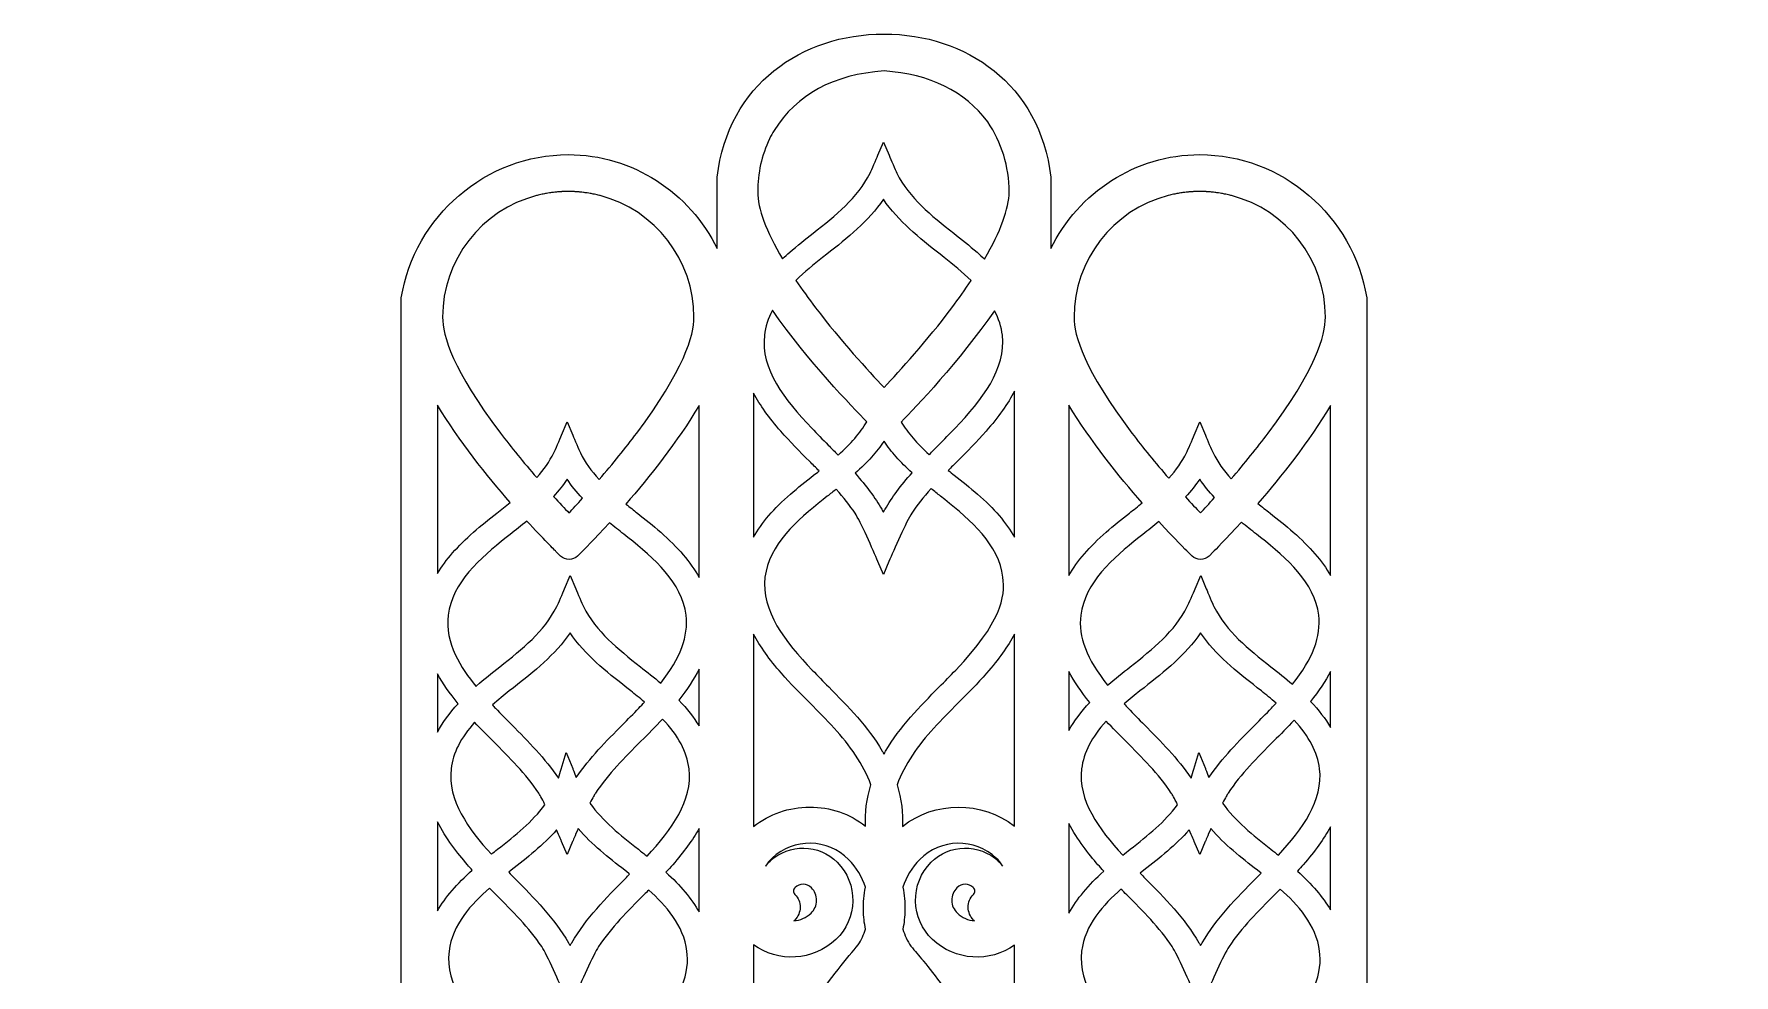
# Model space of a CAD drawing. Header units: millimetres. Extents: x 29 to 930, y -151 to 678.
# Drawn here: x 628.7 to 910.2, y 512.1 to 667.9 of the extents above; entities that cross this region are included whole.
import ezdxf

# ---------------------------------------------------------------- set-up
doc = ezdxf.new("R2010")
doc.units = ezdxf.units.MM
doc.header["$MEASUREMENT"] = 0
doc.layers.add('Layer 4', color=7, linetype='Continuous')

msp = doc.modelspace()

# ---------------------------------------------------------------- linework, layer by layer
at = {"layer": 'Layer 4', "lineweight": 0}
for points, knots in [([(901.58, 479.29), (894.51, 486.36), (883.25, 489.22), (868.09, 487.81), (861.25, 487.18), (855.02, 485.76), (849.38, 483.82), (849.38, 483.82), (849.38, 624.19), (849.38, 624.19), (847.17, 637.8), (835.28, 647.91), (821.72, 647.91), (811.05, 647.91), (801.65, 641.65), (797.05, 632.34), (797.05, 632.34), (797.05, 644.17), (797.05, 644.17), (795.25, 659.61), (783, 667.85), (769.47, 667.88), (769.47, 667.88), (769.47, 667.88), (769.47, 667.88), (769.46, 667.88), (769.44, 667.88), (769.43, 667.88), (769.42, 667.88), (769.4, 667.88), (769.39, 667.88), (769.39, 667.88), (769.39, 667.88), (769.39, 667.88), (755.86, 667.85), (743.61, 659.61), (741.81, 644.17), (741.81, 644.17), (741.81, 632.34), (741.81, 632.34), (737.21, 641.65), (727.81, 647.91), (717.14, 647.91), (703.58, 647.91), (691.69, 637.8), (689.48, 624.19), (689.48, 624.19), (689.48, 483.82), (689.48, 483.82), (683.84, 485.76), (677.61, 487.18), (670.77, 487.81), (655.61, 489.22), (644.34, 486.36), (637.28, 479.29), (628.66, 470.66), (629.64, 459.05), (629.68, 458.56), (629.68, 458.56), (629.81, 457.2), (629.81, 457.2), (629.81, 457.2), (631.17, 457.2), (631.17, 457.2), (631.44, 457.2), (631.75, 457.24), (632.23, 457.3), (634.48, 457.59), (639.75, 458.27), (645.67, 455.75), (653.16, 452.56), (658.93, 445.42), (662.81, 434.52), (664.44, 429.94), (665.12, 419.78), (665.9, 408.02), (666.88, 393.37), (668.09, 375.13), (671.62, 358.19), (675.8, 338.1), (682.32, 324.08), (691.55, 315.32), (705.06, 302.5), (721.34, 293.24), (739.93, 287.79), (752.67, 284.06), (763.69, 283.09), (768.77, 283.09), (769, 283.09), (769.22, 283.09), (769.43, 283.09), (769.64, 283.09), (769.86, 283.09), (770.09, 283.09), (775.17, 283.09), (786.19, 284.06), (798.93, 287.79), (817.52, 293.24), (833.8, 302.5), (847.31, 315.32), (856.54, 324.08), (863.06, 338.1), (867.24, 358.19), (870.77, 375.13), (871.98, 393.37), (872.96, 408.02), (873.74, 419.78), (874.42, 429.94), (876.05, 434.52), (879.93, 445.42), (885.7, 452.56), (893.19, 455.75), (899.11, 458.27), (904.38, 457.59), (906.62, 457.3), (907.11, 457.24), (907.42, 457.2), (907.68, 457.2), (907.68, 457.2), (909.05, 457.2), (909.05, 457.2), (909.05, 457.2), (909.18, 458.56), (909.18, 458.56), (909.22, 459.05), (910.2, 470.66), (901.58, 479.29)], [0, 0, 0, 0, 1, 1, 1, 2, 2, 2, 3, 3, 3, 4, 4, 4, 5, 5, 5, 6, 6, 6, 7, 7, 7, 8, 8, 8, 9, 9, 9, 10, 10, 10, 11, 11, 11, 12, 12, 12, 13, 13, 13, 14, 14, 14, 15, 15, 15, 16, 16, 16, 17, 17, 17, 18, 18, 18, 19, 19, 19, 20, 20, 20, 21, 21, 21, 22, 22, 22, 23, 23, 23, 24, 24, 24, 25, 25, 25, 26, 26, 26, 27, 27, 27, 28, 28, 28, 29, 29, 29, 30, 30, 30, 31, 31, 31, 32, 32, 32, 33, 33, 33, 34, 34, 34, 35, 35, 35, 36, 36, 36, 37, 37, 37, 38, 38, 38, 39, 39, 39, 40, 40, 40, 41, 41, 41, 42, 42, 42, 42]), ([(750.47, 650.54), (750.72, 651.02), (750.97, 651.46), (751.24, 651.89), (754.96, 657.87), (761.08, 661.19), (769.43, 661.77), (777.06, 661.24), (782.84, 658.41), (786.61, 653.35), (788.93, 649.91), (790.15, 645.9), (790.15, 641.75), (790.15, 639.01), (788.75, 635.18), (786.08, 630.61), (785.69, 630.99), (785.27, 631.37), (784.84, 631.74), (783.59, 632.84), (782.26, 633.88), (780.98, 634.89), (777.21, 637.87), (773.65, 640.68), (771.54, 644.86), (771.31, 645.32), (770.55, 647.14), (770.27, 647.8), (770.27, 647.8), (769.37, 650), (769.37, 650), (769.37, 650), (768.43, 647.81), (768.43, 647.81), (768.15, 647.15), (767.36, 645.33), (767.13, 644.86), (765.02, 640.68), (761.46, 637.87), (757.68, 634.89), (756.4, 633.88), (755.08, 632.84), (753.83, 631.74), (753.41, 631.38), (753, 631.01), (752.61, 630.63), (749.93, 635.19), (748.51, 639.02), (748.51, 641.75), (748.51, 644.81), (749.17, 647.77), (750.47, 650.54)], [0, 0, 0, 0, 1, 1, 1, 2, 2, 2, 3, 3, 3, 4, 4, 4, 5, 5, 5, 6, 6, 6, 7, 7, 7, 8, 8, 8, 9, 9, 9, 10, 10, 10, 11, 11, 11, 12, 12, 12, 13, 13, 13, 14, 14, 14, 15, 15, 15, 16, 16, 16, 17, 17, 17, 17]), ([(711.89, 641.13), (711.89, 641.13), (711.97, 641.15), (711.97, 641.15), (712.24, 641.22), (712.52, 641.28), (712.8, 641.35), (712.8, 641.35), (713, 641.39), (713, 641.39), (713.24, 641.44), (713.49, 641.48), (713.74, 641.52), (713.74, 641.52), (714.02, 641.57), (714.02, 641.57), (714.24, 641.6), (714.45, 641.63), (714.72, 641.66), (714.72, 641.66), (714.9, 641.68), (714.9, 641.68), (714.95, 641.69), (715, 641.69), (715.06, 641.7), (715.26, 641.72), (715.47, 641.73), (715.69, 641.75), (715.69, 641.75), (715.96, 641.77), (715.96, 641.77), (716.01, 641.77), (716.05, 641.77), (716.1, 641.78), (716.4, 641.79), (716.71, 641.8), (717.04, 641.8), (717.04, 641.8), (717.14, 641.8), (717.14, 641.8), (717.14, 641.8), (717.27, 641.8), (717.27, 641.8), (717.57, 641.8), (717.88, 641.79), (718.18, 641.78), (718.24, 641.77), (718.3, 641.77), (718.36, 641.76), (718.36, 641.76), (718.65, 641.74), (718.65, 641.74), (718.84, 641.73), (719.03, 641.72), (719.23, 641.7), (719.28, 641.69), (719.34, 641.69), (719.41, 641.68), (719.41, 641.68), (719.64, 641.65), (719.64, 641.65), (719.85, 641.62), (720.05, 641.6), (720.25, 641.57), (720.25, 641.57), (720.56, 641.52), (720.56, 641.52), (720.8, 641.48), (721.04, 641.44), (721.26, 641.39), (721.26, 641.39), (721.5, 641.34), (721.5, 641.34), (721.77, 641.28), (722.04, 641.22), (722.3, 641.16), (722.3, 641.16), (722.4, 641.13), (722.4, 641.13), (731.56, 638.73), (737.96, 630.45), (737.96, 620.98), (737.96, 617.99), (736.31, 612.23), (728.47, 601.79), (726.62, 599.33), (724.53, 596.75), (722.25, 594.11), (720.93, 595.56), (719.91, 597), (719.15, 598.51), (718.92, 598.97), (718.16, 600.79), (717.88, 601.45), (717.88, 601.45), (716.98, 603.65), (716.98, 603.65), (716.98, 603.65), (716.04, 601.46), (716.04, 601.46), (715.76, 600.8), (714.97, 598.98), (714.74, 598.51), (714.03, 597.11), (713.11, 595.77), (711.92, 594.43), (709.73, 596.95), (707.71, 599.43), (705.91, 601.8), (697.98, 612.23), (696.32, 617.99), (696.32, 620.98), (696.32, 630.46), (702.72, 638.74), (711.89, 641.13)], [0, 0, 0, 0, 1, 1, 1, 2, 2, 2, 3, 3, 3, 4, 4, 4, 5, 5, 5, 6, 6, 6, 7, 7, 7, 8, 8, 8, 9, 9, 9, 10, 10, 10, 11, 11, 11, 12, 12, 12, 13, 13, 13, 14, 14, 14, 15, 15, 15, 16, 16, 16, 17, 17, 17, 18, 18, 18, 19, 19, 19, 20, 20, 20, 21, 21, 21, 22, 22, 22, 23, 23, 23, 24, 24, 24, 25, 25, 25, 26, 26, 26, 27, 27, 27, 28, 28, 28, 29, 29, 29, 30, 30, 30, 31, 31, 31, 32, 32, 32, 33, 33, 33, 34, 34, 34, 35, 35, 35, 36, 36, 36, 37, 37, 37, 38, 38, 38, 38]), ([(780.67, 622.56), (776.52, 617.04), (772.1, 612.15), (769.45, 609.34), (766.77, 612.15), (762.3, 617.04), (758.1, 622.56), (756.94, 624.09), (755.85, 625.61), (754.85, 627.09), (756.27, 628.47), (757.8, 629.72), (759.26, 630.88), (759.26, 630.88), (759.96, 631.42), (759.96, 631.42), (763.35, 634.1), (766.85, 636.85), (769.33, 640.52), (771.81, 636.85), (775.31, 634.1), (778.71, 631.42), (778.71, 631.42), (779.4, 630.88), (779.4, 630.88), (780.88, 629.71), (782.43, 628.45), (783.86, 627.05), (782.88, 625.58), (781.81, 624.07), (780.67, 622.56)], [0, 0, 0, 0, 1, 1, 1, 2, 2, 2, 3, 3, 3, 4, 4, 4, 5, 5, 5, 6, 6, 6, 7, 7, 7, 8, 8, 8, 9, 9, 9, 10, 10, 10, 10]), ([(816.47, 641.13), (816.47, 641.13), (816.55, 641.15), (816.55, 641.15), (816.82, 641.22), (817.09, 641.28), (817.37, 641.34), (817.37, 641.34), (817.58, 641.39), (817.58, 641.39), (817.82, 641.44), (818.06, 641.48), (818.31, 641.52), (818.31, 641.52), (818.6, 641.57), (818.6, 641.57), (818.81, 641.6), (819.02, 641.63), (819.25, 641.65), (819.25, 641.65), (819.48, 641.68), (819.48, 641.68), (819.53, 641.69), (819.58, 641.69), (819.64, 641.7), (819.84, 641.72), (820.04, 641.73), (820.26, 641.75), (820.26, 641.75), (820.52, 641.77), (820.52, 641.77), (820.57, 641.77), (820.62, 641.77), (820.67, 641.78), (820.98, 641.79), (821.29, 641.8), (821.61, 641.8), (821.61, 641.8), (821.67, 641.8), (821.67, 641.8), (821.67, 641.8), (821.84, 641.8), (821.84, 641.8), (822.15, 641.8), (822.46, 641.79), (822.76, 641.78), (822.81, 641.77), (822.86, 641.77), (822.94, 641.76), (822.94, 641.76), (823.18, 641.75), (823.18, 641.75), (823.39, 641.73), (823.6, 641.72), (823.8, 641.7), (823.85, 641.69), (823.91, 641.69), (823.98, 641.68), (823.98, 641.68), (824.23, 641.65), (824.23, 641.65), (824.43, 641.62), (824.63, 641.6), (824.83, 641.57), (824.83, 641.57), (825.13, 641.52), (825.13, 641.52), (825.37, 641.48), (825.62, 641.44), (825.84, 641.39), (825.84, 641.39), (826.07, 641.34), (826.07, 641.34), (826.34, 641.28), (826.62, 641.22), (826.89, 641.15), (826.89, 641.15), (826.93, 641.14), (826.93, 641.14), (826.92, 641.14), (826.92, 641.15), (826.91, 641.15), (826.91, 641.15), (826.98, 641.13), (826.98, 641.13), (836.14, 638.74), (842.54, 630.45), (842.54, 620.98), (842.54, 617.99), (840.89, 612.23), (833.05, 601.79), (831.22, 599.36), (829.17, 596.82), (826.93, 594.22), (825.65, 595.63), (824.66, 597.04), (823.93, 598.51), (823.69, 598.97), (822.93, 600.79), (822.66, 601.45), (822.66, 601.45), (821.75, 603.65), (821.75, 603.65), (821.75, 603.65), (820.82, 601.46), (820.82, 601.46), (820.53, 600.8), (819.75, 598.98), (819.51, 598.51), (818.79, 597.08), (817.83, 595.7), (816.6, 594.32), (814.37, 596.88), (812.32, 599.39), (810.49, 601.8), (802.56, 612.23), (800.9, 617.99), (800.9, 620.98), (800.9, 630.45), (807.3, 638.74), (816.47, 641.13)], [0, 0, 0, 0, 1, 1, 1, 2, 2, 2, 3, 3, 3, 4, 4, 4, 5, 5, 5, 6, 6, 6, 7, 7, 7, 8, 8, 8, 9, 9, 9, 10, 10, 10, 11, 11, 11, 12, 12, 12, 13, 13, 13, 14, 14, 14, 15, 15, 15, 16, 16, 16, 17, 17, 17, 18, 18, 18, 19, 19, 19, 20, 20, 20, 21, 21, 21, 22, 22, 22, 23, 23, 23, 24, 24, 24, 25, 25, 25, 26, 26, 26, 27, 27, 27, 28, 28, 28, 29, 29, 29, 30, 30, 30, 31, 31, 31, 32, 32, 32, 33, 33, 33, 34, 34, 34, 35, 35, 35, 36, 36, 36, 37, 37, 37, 38, 38, 38, 39, 39, 39, 40, 40, 40, 40]), ([(766.59, 603.67), (765.47, 601.81), (763.97, 600.07), (761.83, 598.16), (761.28, 598.72), (760.72, 599.28), (760.18, 599.83), (759.28, 600.74), (758.35, 601.68), (757.46, 602.61), (752.99, 607.31), (748.95, 612.43), (749.63, 618.01), (749.8, 619.42), (750.24, 620.78), (750.97, 622.14), (756.89, 613.7), (764.16, 606.12), (766.59, 603.67)], [0, 0, 0, 0, 1, 1, 1, 2, 2, 2, 3, 3, 3, 4, 4, 4, 5, 5, 5, 6, 6, 6, 6]), ([(772.29, 603.63), (774.68, 606.08), (781.85, 613.62), (787.73, 622.07), (788.44, 620.73), (788.87, 619.39), (789.04, 618.01), (789.71, 612.43), (785.67, 607.31), (781.2, 602.61), (780.31, 601.68), (779.38, 600.74), (778.48, 599.83), (777.96, 599.3), (777.44, 598.78), (776.92, 598.25), (774.85, 600.11), (773.39, 601.81), (772.29, 603.63)], [0, 0, 0, 0, 1, 1, 1, 2, 2, 2, 3, 3, 3, 4, 4, 4, 5, 5, 5, 6, 6, 6, 6]), ([(747.8, 608.41), (748.9, 606.41), (750.4, 604.34), (752.34, 602.11), (753.85, 600.38), (755.5, 598.73), (757.1, 597.13), (757.62, 596.61), (758.15, 596.07), (758.68, 595.54), (758.38, 595.3), (758.08, 595.06), (757.77, 594.83), (756.49, 593.82), (755.17, 592.77), (753.92, 591.68), (751.22, 589.31), (749.19, 586.96), (747.8, 584.59), (747.8, 584.59), (747.8, 608.41), (747.8, 608.41)], [0, 0, 0, 0, 1, 1, 1, 2, 2, 2, 3, 3, 3, 4, 4, 4, 5, 5, 5, 6, 6, 6, 7, 7, 7, 7]), ([(784.93, 591.68), (783.68, 592.77), (782.35, 593.82), (781.07, 594.83), (780.74, 595.09), (780.4, 595.36), (780.07, 595.62), (780.57, 596.13), (781.07, 596.63), (781.56, 597.12), (783.16, 598.72), (784.81, 600.38), (786.33, 602.11), (788.38, 604.46), (789.94, 606.65), (791.05, 608.76), (791.05, 608.76), (791.05, 584.58), (791.05, 584.58), (789.67, 586.96), (787.64, 589.31), (784.93, 591.68)], [0, 0, 0, 0, 1, 1, 1, 2, 2, 2, 3, 3, 3, 4, 4, 4, 5, 5, 5, 6, 6, 6, 7, 7, 7, 7]), ([(695.47, 606.45), (698.99, 600.56), (703.72, 594.68), (707.52, 590.32), (706.79, 589.72), (706.03, 589.13), (705.3, 588.55), (704.02, 587.53), (702.69, 586.49), (701.44, 585.39), (698.83, 583.11), (696.85, 580.85), (695.47, 578.57), (695.47, 578.57), (695.47, 606.45), (695.47, 606.45)], [0, 0, 0, 0, 1, 1, 1, 2, 2, 2, 3, 3, 3, 4, 4, 4, 5, 5, 5, 5]), ([(738.8, 577.9), (737.41, 580.41), (735.3, 582.89), (732.45, 585.39), (731.2, 586.49), (729.87, 587.53), (728.59, 588.54), (727.97, 589.04), (727.32, 589.54), (726.69, 590.05), (730.51, 594.46), (735.27, 600.41), (738.8, 606.37), (738.8, 606.37), (738.8, 577.9), (738.8, 577.9)], [0, 0, 0, 0, 1, 1, 1, 2, 2, 2, 3, 3, 3, 4, 4, 4, 5, 5, 5, 5]), ([(800.05, 606.45), (803.59, 600.53), (808.36, 594.61), (812.19, 590.23), (811.48, 589.66), (810.77, 589.1), (810.07, 588.55), (808.79, 587.53), (807.46, 586.49), (806.21, 585.39), (803.48, 583), (801.44, 580.63), (800.05, 578.23), (800.05, 578.23), (800.05, 606.45), (800.05, 606.45)], [0, 0, 0, 0, 1, 1, 1, 2, 2, 2, 3, 3, 3, 4, 4, 4, 5, 5, 5, 5]), ([(843.38, 578.23), (842, 580.63), (839.95, 583), (837.22, 585.39), (835.97, 586.49), (834.65, 587.53), (833.37, 588.54), (832.7, 589.07), (832.02, 589.6), (831.35, 590.15), (835.15, 594.53), (839.87, 600.44), (843.38, 606.37), (843.38, 606.37), (843.38, 578.23), (843.38, 578.23)], [0, 0, 0, 0, 1, 1, 1, 2, 2, 2, 3, 3, 3, 4, 4, 4, 5, 5, 5, 5]), ([(774.09, 595.24), (772.18, 593.08), (770.74, 591.14), (769.61, 589.19), (769.51, 589.04), (769.42, 588.87), (769.33, 588.71), (769.24, 588.87), (769.15, 589.04), (769.06, 589.19), (767.94, 591.12), (766.53, 593.03), (764.65, 595.15), (766.7, 596.98), (768.23, 598.68), (769.43, 600.45), (770.6, 598.71), (772.1, 597.04), (774.09, 595.24)], [0, 0, 0, 0, 1, 1, 1, 2, 2, 2, 3, 3, 3, 4, 4, 4, 5, 5, 5, 6, 6, 6, 6]), ([(714.69, 591.33), (715.55, 592.27), (716.3, 593.21), (716.94, 594.17), (717.66, 593.1), (718.51, 592.06), (719.5, 591.01), (718.64, 590.06), (717.87, 589.24), (717.26, 588.58), (716.56, 589.32), (715.68, 590.25), (714.69, 591.33)], [0, 0, 0, 0, 1, 1, 1, 2, 2, 2, 3, 3, 3, 4, 4, 4, 4]), ([(819.36, 591.23), (820.27, 592.2), (821.05, 593.18), (821.72, 594.17), (822.41, 593.14), (823.23, 592.13), (824.18, 591.12), (823.28, 590.12), (822.48, 589.26), (821.83, 588.58), (821.16, 589.29), (820.31, 590.19), (819.36, 591.23)], [0, 0, 0, 0, 1, 1, 1, 2, 2, 2, 3, 3, 3, 4, 4, 4, 4]), ([(760.04, 591.35), (760.53, 591.74), (761.03, 592.13), (761.52, 592.52), (762.78, 591.1), (763.77, 589.82), (764.63, 588.54), (765.5, 587.23), (767.66, 582.33), (768.41, 580.55), (768.41, 580.55), (769.33, 578.39), (769.33, 578.39), (769.33, 578.39), (770.25, 580.55), (770.25, 580.55), (771.01, 582.33), (773.16, 587.23), (774.04, 588.54), (774.91, 589.85), (775.93, 591.16), (777.22, 592.61), (777.76, 592.18), (778.29, 591.76), (778.81, 591.35), (778.81, 591.35), (779.49, 590.81), (779.49, 590.81), (783.81, 587.41), (788.47, 583.32), (789.13, 577.95), (789.53, 574.64), (788.86, 570.49), (781.3, 562.55), (780.41, 561.61), (779.48, 560.68), (778.58, 559.77), (775.38, 556.54), (772.07, 553.2), (769.7, 549.13), (769.61, 548.97), (769.52, 548.81), (769.43, 548.65), (769.34, 548.81), (769.24, 548.97), (769.15, 549.13), (766.79, 553.2), (763.47, 556.54), (760.27, 559.77), (759.37, 560.68), (758.44, 561.61), (757.56, 562.55), (753.09, 567.24), (749.04, 572.36), (749.72, 577.95), (750.38, 583.32), (755.04, 587.41), (759.36, 590.81), (759.36, 590.81), (760.04, 591.35), (760.04, 591.35)], [0, 0, 0, 0, 1, 1, 1, 2, 2, 2, 3, 3, 3, 4, 4, 4, 5, 5, 5, 6, 6, 6, 7, 7, 7, 8, 8, 8, 9, 9, 9, 10, 10, 10, 11, 11, 11, 12, 12, 12, 13, 13, 13, 14, 14, 14, 15, 15, 15, 16, 16, 16, 17, 17, 17, 18, 18, 18, 19, 19, 19, 20, 20, 20, 20]), ([(715.16, 582.14), (715.16, 582.14), (715.87, 581.44), (715.87, 581.44), (716.64, 580.68), (717.91, 580.68), (718.68, 581.45), (718.68, 581.45), (719.38, 582.15), (719.38, 582.15), (719.59, 582.36), (721.4, 584.16), (723.95, 586.96), (724.74, 586.32), (725.54, 585.69), (726.32, 585.07), (726.32, 585.07), (727.01, 584.53), (727.01, 584.53), (731.33, 581.12), (735.99, 577.03), (736.65, 571.66), (737.07, 568.17), (735.74, 564.57), (732.45, 560.39), (731.35, 561.33), (730.21, 562.24), (729.09, 563.11), (725.32, 566.09), (721.75, 568.9), (719.65, 573.08), (719.42, 573.55), (718.66, 575.36), (718.38, 576.02), (718.38, 576.02), (717.47, 578.22), (717.47, 578.22), (717.47, 578.22), (716.54, 576.04), (716.54, 576.04), (716.26, 575.37), (715.47, 573.55), (715.23, 573.08), (713.13, 568.9), (709.56, 566.09), (705.79, 563.11), (704.51, 562.1), (703.19, 561.06), (701.94, 559.97), (701.91, 559.94), (701.87, 559.91), (701.84, 559.88), (699.42, 562.85), (696.68, 567.05), (697.24, 571.66), (697.89, 577.03), (702.56, 581.12), (706.87, 584.53), (706.87, 584.53), (707.51, 585.03), (707.51, 585.03), (708.42, 585.75), (709.36, 586.48), (710.28, 587.24), (712.99, 584.28), (714.94, 582.36), (715.16, 582.14)], [0, 0, 0, 0, 1, 1, 1, 2, 2, 2, 3, 3, 3, 4, 4, 4, 5, 5, 5, 6, 6, 6, 7, 7, 7, 8, 8, 8, 9, 9, 9, 10, 10, 10, 11, 11, 11, 12, 12, 12, 13, 13, 13, 14, 14, 14, 15, 15, 15, 16, 16, 16, 17, 17, 17, 18, 18, 18, 19, 19, 19, 20, 20, 20, 21, 21, 21, 22, 22, 22, 22]), ([(819.74, 582.14), (819.74, 582.14), (820.45, 581.44), (820.45, 581.44), (821.22, 580.68), (822.48, 580.68), (823.26, 581.45), (823.26, 581.45), (823.96, 582.15), (823.96, 582.15), (824.18, 582.36), (826.02, 584.21), (828.61, 587.06), (829.45, 586.37), (830.29, 585.7), (831.12, 585.05), (831.12, 585.05), (831.79, 584.53), (831.79, 584.53), (836.11, 581.12), (840.77, 577.03), (841.42, 571.66), (841.85, 568.13), (840.47, 564.47), (837.09, 560.21), (835.92, 561.22), (834.7, 562.18), (833.51, 563.11), (829.74, 566.09), (826.18, 568.9), (824.07, 573.08), (823.84, 573.55), (823.08, 575.36), (822.81, 576.02), (822.81, 576.02), (821.9, 578.22), (821.9, 578.22), (821.9, 578.22), (820.96, 576.04), (820.96, 576.04), (820.68, 575.37), (819.89, 573.55), (819.66, 573.08), (817.55, 568.9), (813.99, 566.09), (810.21, 563.11), (808.97, 562.13), (807.69, 561.12), (806.47, 560.06), (803, 564.38), (801.58, 568.09), (802.02, 571.66), (802.67, 577.03), (807.33, 581.12), (811.65, 584.53), (811.65, 584.53), (812.28, 585.02), (812.28, 585.02), (813.15, 585.71), (814.06, 586.42), (814.94, 587.15), (817.61, 584.25), (819.52, 582.36), (819.74, 582.14)], [0, 0, 0, 0, 1, 1, 1, 2, 2, 2, 3, 3, 3, 4, 4, 4, 5, 5, 5, 6, 6, 6, 7, 7, 7, 8, 8, 8, 9, 9, 9, 10, 10, 10, 11, 11, 11, 12, 12, 12, 13, 13, 13, 14, 14, 14, 15, 15, 15, 16, 16, 16, 17, 17, 17, 18, 18, 18, 19, 19, 19, 20, 20, 20, 21, 21, 21, 21]), ([(707.78, 553.49), (706.89, 554.4), (705.96, 555.33), (705.07, 556.26), (704.91, 556.44), (704.74, 556.61), (704.57, 556.79), (705.54, 557.64), (706.52, 558.43), (707.37, 559.1), (707.37, 559.1), (708.07, 559.65), (708.07, 559.65), (711.46, 562.32), (714.96, 565.07), (717.44, 568.74), (719.92, 565.07), (723.42, 562.32), (726.82, 559.65), (726.82, 559.65), (727.51, 559.1), (727.51, 559.1), (728.15, 558.6), (728.95, 557.96), (729.76, 557.27), (729.47, 556.95), (729.16, 556.62), (728.81, 556.26), (727.93, 555.33), (727.01, 554.4), (726.12, 553.5), (723.44, 550.8), (720.68, 548.02), (718.47, 544.8), (718.15, 545.56), (717.88, 546.25), (717.87, 546.26), (717.87, 546.26), (716.81, 548.9), (716.81, 548.9), (716.81, 548.9), (715.99, 546.18), (715.99, 546.18), (715.85, 545.73), (715.68, 545.19), (715.52, 544.67), (713.29, 547.94), (710.5, 550.75), (707.78, 553.49)], [0, 0, 0, 0, 1, 1, 1, 2, 2, 2, 3, 3, 3, 4, 4, 4, 5, 5, 5, 6, 6, 6, 7, 7, 7, 8, 8, 8, 9, 9, 9, 10, 10, 10, 11, 11, 11, 12, 12, 12, 13, 13, 13, 14, 14, 14, 15, 15, 15, 16, 16, 16, 16]), ([(812.56, 553.49), (811.66, 554.4), (810.73, 555.33), (809.85, 556.26), (809.63, 556.49), (809.41, 556.73), (809.19, 556.96), (810.1, 557.75), (811, 558.48), (811.8, 559.1), (811.8, 559.1), (812.49, 559.65), (812.49, 559.65), (815.89, 562.32), (819.38, 565.07), (821.86, 568.74), (824.34, 565.07), (827.84, 562.32), (831.24, 559.65), (831.24, 559.65), (831.93, 559.1), (831.93, 559.1), (832.68, 558.51), (833.52, 557.84), (834.38, 557.1), (834.14, 556.84), (833.87, 556.56), (833.59, 556.26), (832.71, 555.33), (831.78, 554.4), (830.89, 553.5), (828.21, 550.8), (825.46, 548.02), (823.24, 544.8), (822.93, 545.56), (822.65, 546.25), (822.65, 546.26), (822.65, 546.26), (821.58, 548.9), (821.58, 548.9), (821.58, 548.9), (820.76, 546.18), (820.76, 546.18), (820.63, 545.73), (820.46, 545.19), (820.29, 544.67), (818.06, 547.94), (815.27, 550.75), (812.56, 553.49)], [0, 0, 0, 0, 1, 1, 1, 2, 2, 2, 3, 3, 3, 4, 4, 4, 5, 5, 5, 6, 6, 6, 7, 7, 7, 8, 8, 8, 9, 9, 9, 10, 10, 10, 11, 11, 11, 12, 12, 12, 13, 13, 13, 14, 14, 14, 15, 15, 15, 16, 16, 16, 16]), ([(747.8, 568.51), (748.91, 566.46), (750.44, 564.33), (752.43, 562.05), (753.94, 560.31), (755.59, 558.66), (757.19, 557.07), (759.86, 554.39), (762.62, 551.63), (764.72, 548.48), (765.79, 546.87), (766.64, 545.23), (767.26, 543.58), (766.54, 541.21), (766.24, 538.92), (766.38, 536.73), (763.76, 538.78), (760.54, 539.88), (757.12, 539.88), (753.7, 539.88), (750.44, 538.75), (747.8, 536.67), (747.8, 536.67), (747.8, 568.51), (747.8, 568.51)], [0, 0, 0, 0, 1, 1, 1, 2, 2, 2, 3, 3, 3, 4, 4, 4, 5, 5, 5, 6, 6, 6, 7, 7, 7, 8, 8, 8, 8]), ([(772.47, 536.67), (772.61, 538.88), (772.32, 541.19), (771.59, 543.58), (772.21, 545.23), (773.06, 546.87), (774.13, 548.48), (776.23, 551.63), (778.99, 554.39), (781.66, 557.07), (783.26, 558.66), (784.91, 560.31), (786.42, 562.05), (788.42, 564.34), (789.95, 566.47), (791.05, 568.52), (791.05, 568.52), (791.05, 536.72), (791.05, 536.72), (785.61, 540.96), (777.86, 540.92), (772.47, 536.67)], [0, 0, 0, 0, 1, 1, 1, 2, 2, 2, 3, 3, 3, 4, 4, 4, 5, 5, 5, 6, 6, 6, 7, 7, 7, 7]), ([(695.47, 561.96), (696.36, 560.36), (697.5, 558.72), (698.9, 557), (697.47, 555.43), (696.33, 553.86), (695.47, 552.28), (695.47, 552.28), (695.47, 561.96), (695.47, 561.96)], [0, 0, 0, 0, 1, 1, 1, 2, 2, 2, 3, 3, 3, 3]), ([(738.8, 553.32), (737.92, 554.74), (736.81, 556.16), (735.45, 557.58), (736.84, 559.34), (737.96, 561.05), (738.8, 562.71), (738.8, 562.71), (738.8, 553.32), (738.8, 553.32)], [0, 0, 0, 0, 1, 1, 1, 2, 2, 2, 3, 3, 3, 3]), ([(800.05, 562.33), (800.93, 560.67), (802.08, 558.97), (803.51, 557.21), (802.07, 555.66), (800.92, 554.12), (800.05, 552.56), (800.05, 552.56), (800.05, 562.33), (800.05, 562.33)], [0, 0, 0, 0, 1, 1, 1, 2, 2, 2, 3, 3, 3, 3]), ([(840.06, 557.38), (841.43, 559.08), (842.53, 560.72), (843.38, 562.33), (843.38, 562.33), (843.38, 553.06), (843.38, 553.06), (842.52, 554.51), (841.42, 555.94), (840.06, 557.38)], [0, 0, 0, 0, 1, 1, 1, 2, 2, 2, 3, 3, 3, 3]), ([(704.7, 550.78), (707.37, 548.11), (710.14, 545.35), (712.24, 542.19), (712.41, 541.94), (712.72, 541.4), (713.27, 540.27), (711.17, 537.42), (708.37, 535.21), (705.43, 532.89), (705.08, 532.62), (704.74, 532.35), (704.41, 532.08), (700.64, 536.18), (697.11, 541.01), (697.74, 546.23), (698.05, 548.83), (699.33, 551.35), (701.63, 553.92), (702.64, 552.85), (703.69, 551.8), (704.7, 550.78)], [0, 0, 0, 0, 1, 1, 1, 2, 2, 2, 3, 3, 3, 4, 4, 4, 5, 5, 5, 6, 6, 6, 7, 7, 7, 7]), ([(730.18, 531.76), (729.7, 532.14), (729.23, 532.51), (728.75, 532.89), (725.72, 535.28), (722.85, 537.54), (720.73, 540.51), (721.21, 541.49), (721.49, 541.96), (721.65, 542.19), (723.75, 545.35), (726.51, 548.11), (729.18, 550.79), (730.37, 551.98), (731.59, 553.2), (732.76, 554.46), (735.4, 551.67), (736.8, 549.04), (737.14, 546.23), (737.14, 546.23), (737.14, 546.23), (737.14, 546.23), (737.79, 540.95), (734.26, 536.16), (730.18, 531.76)], [0, 0, 0, 0, 1, 1, 1, 2, 2, 2, 3, 3, 3, 4, 4, 4, 5, 5, 5, 6, 6, 6, 7, 7, 7, 8, 8, 8, 8]), ([(809.48, 550.78), (812.15, 548.11), (814.91, 545.35), (817.01, 542.19), (817.18, 541.94), (817.49, 541.4), (818.05, 540.27), (815.94, 537.42), (813.15, 535.21), (810.2, 532.89), (809.79, 532.56), (809.38, 532.24), (808.98, 531.92), (804.97, 536.26), (801.52, 540.98), (802.16, 546.23), (802.48, 548.89), (803.81, 551.47), (806.22, 554.11), (807.29, 552.97), (808.4, 551.86), (809.48, 550.78)], [0, 0, 0, 0, 1, 1, 1, 2, 2, 2, 3, 3, 3, 4, 4, 4, 5, 5, 5, 6, 6, 6, 7, 7, 7, 7]), ([(825.5, 540.51), (825.99, 541.49), (826.27, 541.96), (826.42, 542.19), (828.53, 545.35), (831.29, 548.11), (833.96, 550.78), (835.09, 551.92), (836.25, 553.08), (837.36, 554.27), (839.86, 551.57), (841.24, 548.94), (841.57, 546.23), (841.57, 546.23), (841.57, 546.23), (841.57, 546.23), (842.2, 540.98), (838.76, 536.26), (834.75, 531.92), (834.34, 532.24), (833.93, 532.57), (833.52, 532.89), (830.5, 535.28), (827.63, 537.54), (825.5, 540.51)], [0, 0, 0, 0, 1, 1, 1, 2, 2, 2, 3, 3, 3, 4, 4, 4, 5, 5, 5, 6, 6, 6, 7, 7, 7, 8, 8, 8, 8]), ([(695.47, 537.46), (696.87, 534.66), (698.79, 532.23), (700.45, 530.33), (700.7, 530.05), (700.96, 529.75), (701.24, 529.45), (698.71, 527.18), (696.8, 524.94), (695.47, 522.68), (695.47, 522.68), (695.47, 537.46), (695.47, 537.46)], [0, 0, 0, 0, 1, 1, 1, 2, 2, 2, 3, 3, 3, 4, 4, 4, 4]), ([(715.2, 536.1), (715.68, 535), (716.02, 534.21), (716.02, 534.2), (716.02, 534.2), (716.94, 532.04), (716.94, 532.04), (716.94, 532.04), (717.86, 534.2), (717.86, 534.2), (717.87, 534.21), (718.25, 535.12), (718.79, 536.32), (721.05, 533.69), (723.81, 531.52), (726.49, 529.41), (726.49, 529.41), (727.16, 528.88), (727.16, 528.88), (727.21, 528.85), (727.25, 528.81), (727.3, 528.77), (727.07, 528.54), (726.84, 528.3), (726.6, 528.06), (723.4, 524.83), (720.08, 521.49), (717.72, 517.42), (717.62, 517.26), (717.53, 517.1), (717.44, 516.94), (717.35, 517.1), (717.26, 517.26), (717.17, 517.42), (714.8, 521.49), (711.49, 524.83), (708.28, 528.07), (707.94, 528.4), (707.61, 528.74), (707.27, 529.08), (707.27, 529.08), (707.7, 529.42), (707.7, 529.42), (710.3, 531.47), (712.98, 533.57), (715.2, 536.1)], [0, 0, 0, 0, 1, 1, 1, 2, 2, 2, 3, 3, 3, 4, 4, 4, 5, 5, 5, 6, 6, 6, 7, 7, 7, 8, 8, 8, 9, 9, 9, 10, 10, 10, 11, 11, 11, 12, 12, 12, 13, 13, 13, 14, 14, 14, 15, 15, 15, 15]), ([(738.8, 536.33), (738.8, 536.33), (738.8, 522.51), (738.8, 522.51), (737.54, 524.71), (735.72, 526.9), (733.32, 529.1), (733.72, 529.53), (734.09, 529.94), (734.44, 530.33), (736.29, 532.46), (737.73, 534.43), (738.8, 536.33)], [0, 0, 0, 0, 1, 1, 1, 2, 2, 2, 3, 3, 3, 4, 4, 4, 4]), ([(800.05, 537.16), (801.46, 534.44), (803.32, 532.11), (804.87, 530.33), (805.17, 529.99), (805.49, 529.64), (805.82, 529.27), (803.27, 526.96), (801.35, 524.66), (800.05, 522.33), (800.05, 522.33), (800.05, 537.16), (800.05, 537.16)], [0, 0, 0, 0, 1, 1, 1, 2, 2, 2, 3, 3, 3, 4, 4, 4, 4]), ([(819.97, 536.1), (820.46, 535), (820.79, 534.21), (820.8, 534.2), (820.8, 534.2), (821.72, 532.04), (821.72, 532.04), (821.72, 532.04), (822.64, 534.2), (822.64, 534.2), (822.64, 534.21), (823.03, 535.12), (823.56, 536.32), (825.83, 533.69), (828.58, 531.52), (831.26, 529.41), (831.26, 529.41), (831.88, 528.93), (831.88, 528.93), (831.59, 528.64), (831.31, 528.35), (831.03, 528.07), (827.82, 524.83), (824.5, 521.49), (822.14, 517.42), (822.04, 517.26), (821.95, 517.1), (821.86, 516.94), (821.77, 517.1), (821.68, 517.26), (821.59, 517.42), (819.22, 521.49), (815.91, 524.83), (812.7, 528.07), (812.42, 528.35), (812.13, 528.64), (811.85, 528.93), (811.85, 528.93), (812.48, 529.42), (812.48, 529.42), (815.08, 531.47), (817.75, 533.57), (819.97, 536.1)], [0, 0, 0, 0, 1, 1, 1, 2, 2, 2, 3, 3, 3, 4, 4, 4, 5, 5, 5, 6, 6, 6, 7, 7, 7, 8, 8, 8, 9, 9, 9, 10, 10, 10, 11, 11, 11, 12, 12, 12, 13, 13, 13, 14, 14, 14, 14]), ([(838.86, 530.33), (840.79, 532.55), (842.29, 534.62), (843.38, 536.61), (843.38, 536.61), (843.38, 522.84), (843.38, 522.84), (842.1, 524.99), (840.28, 527.12), (837.91, 529.27), (838.24, 529.64), (838.56, 529.99), (838.86, 530.33)], [0, 0, 0, 0, 1, 1, 1, 2, 2, 2, 3, 3, 3, 4, 4, 4, 4]), ([(747.8, 517.07), (751.89, 514.11), (757.69, 514.38), (761.47, 517.97), (763.23, 519.64), (764.22, 521.89), (764.27, 524.31), (764.31, 526.72), (763.39, 529.01), (761.69, 530.74), (758.68, 533.81), (753.69, 533.89), (750.57, 530.93), (750.3, 530.67), (750.06, 530.4), (749.83, 530.11), (750.12, 530.58), (750.48, 531.03), (750.9, 531.42), (754.45, 534.8), (760.14, 534.7), (763.57, 531.21), (764.86, 529.9), (765.82, 528.31), (766.36, 526.6), (766.11, 525.36), (766, 524.09), (766.02, 522.82), (766.04, 521.76), (766.16, 520.7), (766.37, 519.65), (766.08, 518.75), (765.68, 517.89), (765.17, 517.07), (761.71, 513.1), (753.72, 503.14), (747.8, 489.64), (747.8, 489.64), (747.8, 517.07), (747.8, 517.07)], [0, 0, 0, 0, 1, 1, 1, 2, 2, 2, 3, 3, 3, 4, 4, 4, 5, 5, 5, 6, 6, 6, 7, 7, 7, 8, 8, 8, 9, 9, 9, 10, 10, 10, 11, 11, 11, 12, 12, 12, 13, 13, 13, 13]), ([(772.56, 526.6), (773.1, 528.31), (774.06, 529.9), (775.35, 531.21), (778.78, 534.7), (784.46, 534.8), (788.02, 531.42), (788.44, 531.03), (788.79, 530.59), (789.08, 530.11), (788.86, 530.4), (788.62, 530.67), (788.35, 530.93), (785.23, 533.89), (780.24, 533.81), (777.23, 530.74), (775.52, 529.01), (774.61, 526.72), (774.65, 524.31), (774.69, 521.89), (775.69, 519.64), (777.45, 517.97), (781.21, 514.4), (786.97, 514.11), (791.05, 517.02), (791.05, 517.02), (791.05, 489.94), (791.05, 489.94), (786.11, 501.08), (779.66, 509.84), (775.98, 514.37), (775.94, 514.41), (775.91, 514.45), (775.89, 514.47), (775.22, 515.29), (774.55, 516.09), (773.89, 516.84), (773.31, 517.73), (772.86, 518.67), (772.55, 519.65), (772.76, 520.7), (772.88, 521.76), (772.9, 522.82), (772.92, 524.09), (772.81, 525.36), (772.56, 526.6)], [0, 0, 0, 0, 1, 1, 1, 2, 2, 2, 3, 3, 3, 4, 4, 4, 5, 5, 5, 6, 6, 6, 7, 7, 7, 8, 8, 8, 9, 9, 9, 10, 10, 10, 11, 11, 11, 12, 12, 12, 13, 13, 13, 14, 14, 14, 15, 15, 15, 15]), ([(754.68, 525.42), (754.52, 525.58), (754.44, 525.79), (754.44, 526), (754.45, 526.22), (754.54, 526.42), (754.7, 526.58), (755.08, 526.93), (755.56, 527.11), (756.04, 527.11), (756.54, 527.11), (757.04, 526.92), (757.41, 526.53), (757.98, 525.96), (758.28, 525.21), (758.27, 524.41), (758.25, 523.62), (757.92, 522.88), (757.34, 522.32), (756.54, 521.56), (755.53, 521.14), (754.51, 521.05), (754.55, 521.09), (754.6, 521.13), (754.64, 521.18), (755.22, 521.74), (755.53, 522.49), (755.54, 523.29), (755.55, 524.09), (755.24, 524.85), (754.68, 525.42)], [0, 0, 0, 0, 1, 1, 1, 2, 2, 2, 3, 3, 3, 4, 4, 4, 5, 5, 5, 6, 6, 6, 7, 7, 7, 8, 8, 8, 9, 9, 9, 10, 10, 10, 10]), ([(784.27, 521.18), (784.32, 521.14), (784.37, 521.09), (784.41, 521.05), (783.39, 521.14), (782.38, 521.56), (781.58, 522.32), (781, 522.88), (780.67, 523.62), (780.65, 524.41), (780.64, 525.21), (780.94, 525.96), (781.51, 526.53), (781.88, 526.92), (782.38, 527.11), (782.88, 527.11), (783.36, 527.11), (783.84, 526.93), (784.22, 526.58), (784.38, 526.42), (784.47, 526.22), (784.47, 526), (784.48, 525.79), (784.4, 525.58), (784.24, 525.42), (783.68, 524.85), (783.37, 524.09), (783.38, 523.29), (783.38, 522.49), (783.7, 521.74), (784.27, 521.18)], [0, 0, 0, 0, 1, 1, 1, 2, 2, 2, 3, 3, 3, 4, 4, 4, 5, 5, 5, 6, 6, 6, 7, 7, 7, 8, 8, 8, 9, 9, 9, 10, 10, 10, 10]), ([(704.09, 526.47), (704.46, 526.1), (704.83, 525.73), (705.2, 525.36), (707.87, 522.68), (710.63, 519.92), (712.74, 516.77), (713.61, 515.45), (715.77, 510.55), (716.52, 508.77), (716.52, 508.77), (717.44, 506.61), (717.44, 506.61), (717.44, 506.61), (718.36, 508.77), (718.36, 508.77), (719.12, 510.55), (721.27, 515.45), (722.15, 516.77), (724.25, 519.92), (727.01, 522.69), (729.68, 525.36), (729.94, 525.62), (730.2, 525.88), (730.46, 526.14), (733.26, 523.63), (736.27, 520.28), (736.79, 516.02), (737.19, 512.72), (736.52, 508.56), (728.96, 500.62), (728.07, 499.69), (727.14, 498.75), (726.25, 497.84), (723.04, 494.61), (719.73, 491.27), (717.36, 487.2), (717.36, 487.2), (717.36, 487.2), (717.36, 487.2), (717.27, 487.04), (717.18, 486.88), (717.09, 486.72), (717, 486.88), (716.91, 487.04), (716.82, 487.2), (714.45, 491.27), (711.14, 494.61), (707.93, 497.84), (707.03, 498.75), (706.11, 499.69), (705.22, 500.62), (700.75, 505.31), (696.71, 510.43), (697.39, 516.02), (697.92, 520.4), (701.12, 523.86), (704.09, 526.47)], [0, 0, 0, 0, 1, 1, 1, 2, 2, 2, 3, 3, 3, 4, 4, 4, 5, 5, 5, 6, 6, 6, 7, 7, 7, 8, 8, 8, 9, 9, 9, 10, 10, 10, 11, 11, 11, 12, 12, 12, 13, 13, 13, 14, 14, 14, 15, 15, 15, 16, 16, 16, 17, 17, 17, 18, 18, 18, 19, 19, 19, 19]), ([(808.68, 526.3), (808.99, 525.99), (809.31, 525.67), (809.63, 525.36), (812.3, 522.68), (815.06, 519.92), (817.16, 516.77), (818.03, 515.45), (820.19, 510.55), (820.94, 508.77), (820.94, 508.77), (821.86, 506.61), (821.86, 506.61), (821.86, 506.61), (822.78, 508.77), (822.78, 508.77), (823.54, 510.55), (825.69, 515.45), (826.57, 516.77), (828.67, 519.92), (831.43, 522.68), (834.1, 525.35), (834.42, 525.67), (834.73, 525.99), (835.05, 526.3), (837.93, 523.75), (841.04, 520.34), (841.57, 516.02), (841.97, 512.72), (841.3, 508.56), (833.73, 500.62), (832.85, 499.69), (831.92, 498.75), (831.02, 497.84), (827.82, 494.61), (824.5, 491.27), (822.14, 487.2), (822.04, 487.04), (821.95, 486.88), (821.86, 486.72), (821.77, 486.88), (821.68, 487.04), (821.59, 487.2), (819.22, 491.27), (815.91, 494.61), (812.71, 497.84), (811.81, 498.75), (810.88, 499.69), (809.99, 500.62), (805.53, 505.31), (801.48, 510.43), (802.16, 516.02), (802.69, 520.34), (805.79, 523.75), (808.68, 526.3)], [0, 0, 0, 0, 1, 1, 1, 2, 2, 2, 3, 3, 3, 4, 4, 4, 5, 5, 5, 6, 6, 6, 7, 7, 7, 8, 8, 8, 9, 9, 9, 10, 10, 10, 11, 11, 11, 12, 12, 12, 13, 13, 13, 14, 14, 14, 15, 15, 15, 16, 16, 16, 17, 17, 17, 18, 18, 18, 18])]:
    msp.add_open_spline(points, degree=3, knots=knots, dxfattribs=at)

doc.saveas('drawing.dxf')
